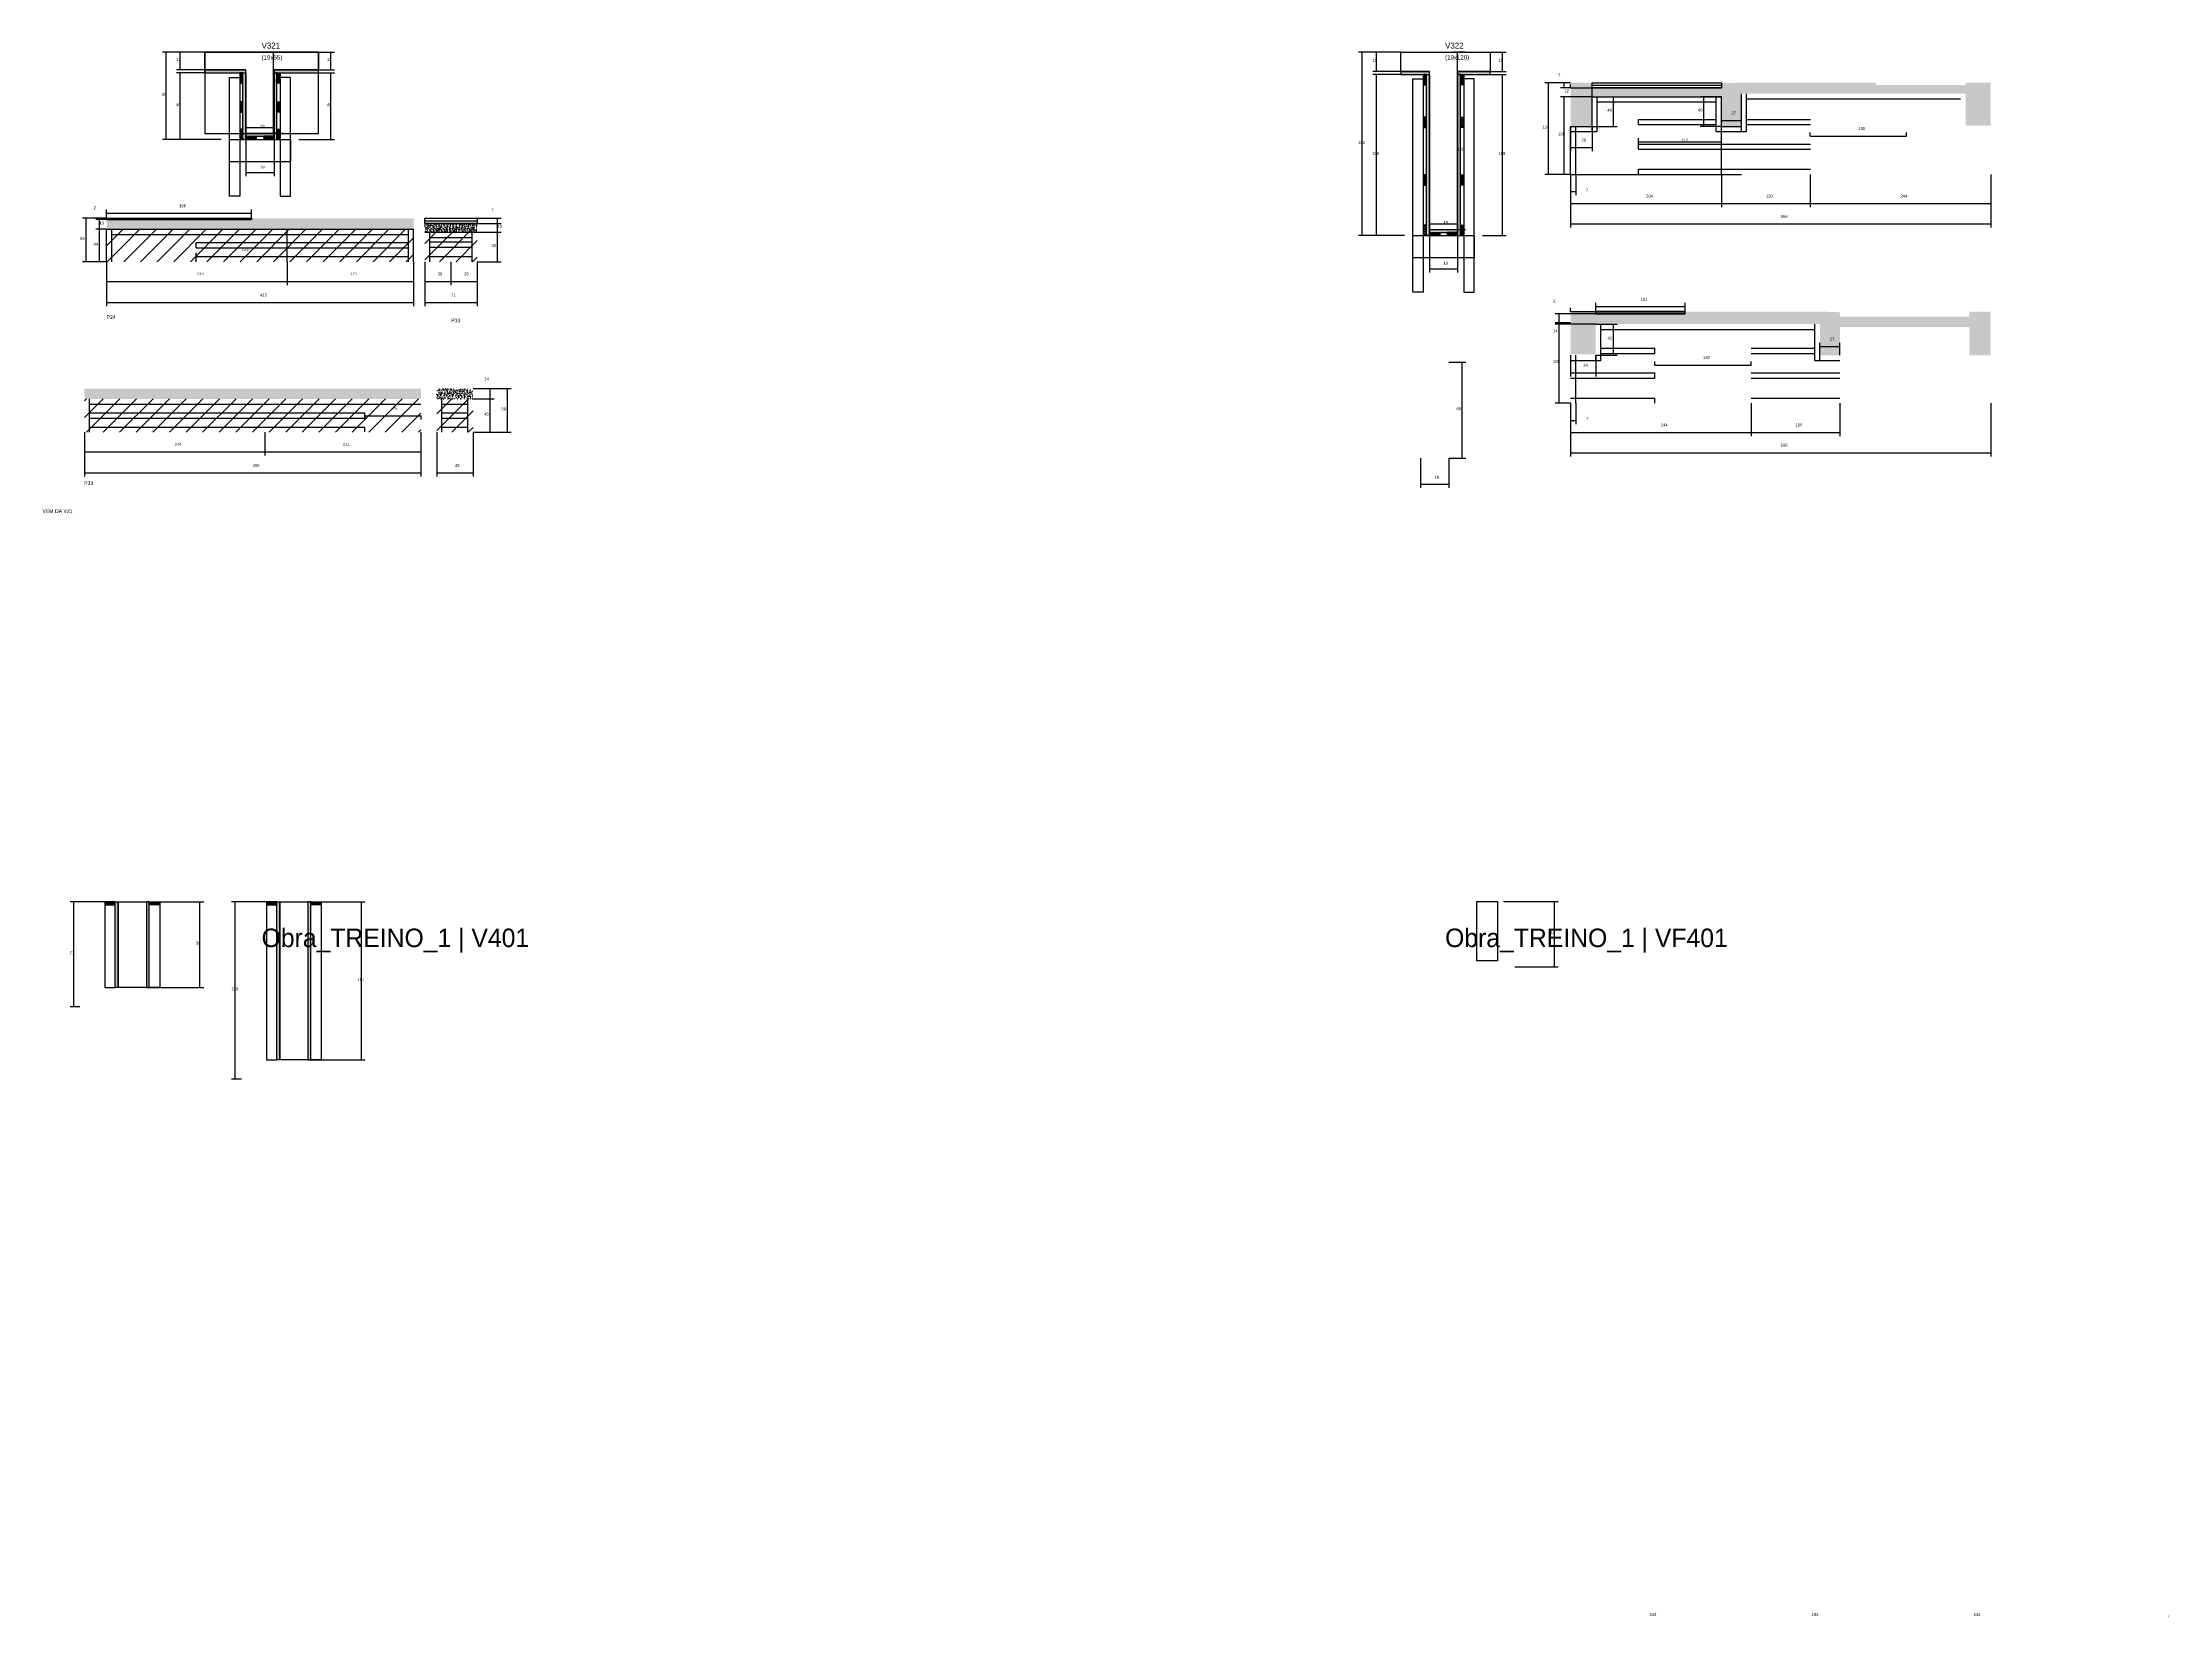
# Model space of a CAD drawing. Header units: metres. Extents: x -65046 to 21926, y -45195 to 1016.
# Drawn here: x 15704 to 18579, y -4316 to -2187 of the extents above; entities that cross this region are included whole.
import ezdxf

# ---------------------------------------------------------------- set-up
doc = ezdxf.new("R2010")
doc.units = ezdxf.units.M
for name, color, linetype in [('CONCRETO', 251, 'Continuous'), ('COTA', 241, 'Continuous'), ('Hachura', 253, 'Continuous'), ('LABEL_ID', 3, 'Continuous'), ('Madeira', 126, 'Continuous'), ('NOMENCLATURA', 7, 'Continuous'), ('Painéis', 200, 'Continuous'), ('REAPROVEITAMENTO', 251, 'Continuous'), ('SARR_2.2x7', 40, 'Continuous'), ('SARR_3.5x7', 81, 'Continuous'), ('SARR_EDITAR', 141, 'Continuous'), ('Texto Seção', 7, 'Continuous')]:
    doc.layers.add(name, color=color, linetype=linetype)

msp = doc.modelspace()

# ---------------------------------------------------------------- hatches: boundary and pattern name
at = {"layer": 'COTA'}
h = msp.add_hatch(dxfattribs=at)
h.set_pattern_fill('AR-CONC', scale=0.03)
h.paths.add_polyline_path([(17798.7, -2260.2), (17973.7, -2260.2), (17973.7, -2260.2), (17973.7, -2300.3), (17973.7, -2300.3), (18000.7, -2300.3), (18000.7, -2300.3), (18000.7, -2241.2), (18000.7, -2241.2), (17973.7, -2242.2), (17973.7, -2242.2), (17973.7, -2248.2), (17973.7, -2248.2), (17798.7, -2248.2), (17798.7, -2248.2), (17798.7, -2241.2), (17798.7, -2241.2), (17769.7, -2241.2), (17769.7, -2241.2), (17769.7, -2300.2), (17769.7, -2300.2), (17798.7, -2300.2), (17798.7, -2300.2), (17798.7, -2260.2)])
h = msp.add_hatch(dxfattribs=at)
h.set_pattern_fill('AR-CONC', scale=0.03)
h.paths.add_polyline_path([(18182.7, -2244.2), (18182.7, -2241.2), (18182.7, -2241.2), (18000.7, -2241.2), (18000.7, -2241.2), (18000.7, -2256.2), (18000.7, -2256.2), (18303.7, -2256.2), (18303.7, -2256.2), (18303.7, -2299.2), (18303.7, -2299.2), (18337.7, -2299.2), (18337.7, -2299.2), (18337.6, -2241.2), (18337.6, -2241.2), (18303.7, -2241.2), (18303.7, -2241.2), (18303.7, -2244.2), (18303.7, -2244.2), (18182.7, -2244.2)])
h = msp.add_hatch(dxfattribs=at)
h.set_pattern_fill('AR-CONC', scale=0.03)
h.paths.add_polyline_path([(15986.5, -2426.4), (15790.5, -2426.4), (15790.5, -2426.4), (15790.5, -2439.4), (15790.5, -2439.4), (16205.5, -2439.4), (16205.5, -2439.4), (16205.5, -2424.4), (16205.5, -2424.4), (15986.5, -2424.4), (15986.5, -2424.4), (15986.5, -2426.4)])
h = msp.add_hatch(dxfattribs=at)
h.set_pattern_fill('AR-CONC', scale=0.03)
h.paths.add_polyline_path([(16291.5, -2443.4), (16291.5, -2431.4), (16291.5, -2431.4), (16220.5, -2431.4), (16220.5, -2431.4), (16220.5, -2443.4), (16220.5, -2443.4), (16291.5, -2443.4)])
h = msp.add_hatch(dxfattribs=at)
h.set_pattern_fill('AR-CONC', scale=0.03)
h.paths.add_polyline_path([(17803.7, -2553.7), (17803.7, -2550.7), (17803.7, -2550.7), (17769.9, -2550.7), (17769.9, -2550.7), (17769.7, -2608.7), (17769.7, -2608.7), (17803.7, -2608.7), (17803.7, -2608.7), (17803.7, -2567.7), (17803.7, -2567.7), (18106.7, -2567.7), (18106.7, -2567.7), (18106.7, -2550.7), (18106.7, -2550.7), (17924.7, -2550.7), (17924.7, -2550.7), (17924.7, -2553.7), (17924.7, -2553.7), (17803.7, -2553.7)])
h = msp.add_hatch(dxfattribs=at)
h.set_pattern_fill('AR-CONC', scale=0.03)
h.paths.add_polyline_path([(18308.7, -2571.7), (18133.7, -2571.7), (18133.7, -2571.7), (18133.7, -2609.7), (18133.7, -2609.7), (18106.7, -2609.7), (18106.7, -2609.7), (18106.7, -2550.7), (18106.7, -2550.7), (18133.7, -2551.6), (18133.7, -2551.6), (18133.7, -2557.7), (18133.7, -2557.7), (18308.7, -2557.7), (18308.7, -2557.7), (18308.7, -2550.7), (18308.7, -2550.7), (18337.7, -2550.7), (18337.7, -2550.7), (18337.7, -2609.7), (18337.7, -2609.7), (18308.7, -2609.7), (18308.7, -2609.7), (18308.7, -2571.7)])
h = msp.add_hatch(dxfattribs=at)
h.set_pattern_fill('AR-CONC', scale=0.03)
h.paths.add_polyline_path([(16215.4, -2668.8), (16215.4, -2654.8), (16215.4, -2654.8), (15760.1, -2654.8), (15760.1, -2654.8), (15760.4, -2668.8), (15760.4, -2668.8), (16215.4, -2668.8)])
h = msp.add_hatch(dxfattribs=at)
h.set_pattern_fill('AR-CONC', scale=0.03)
h.paths.add_polyline_path([(16285.8, -2668.8), (16285.8, -2654.8), (16285.8, -2654.8), (16236.8, -2654.8), (16236.8, -2654.8), (16236.8, -2668.8), (16236.8, -2668.8), (16285.8, -2668.8)])
at = {"layer": 'Hachura'}
h = msp.add_hatch(color=8, dxfattribs=at)
h.dxf.hatch_style = 1
h.paths.add_polyline_path([(15978.8, -2228), (15978.8, -2224), (15978.8, -2224), (15923.2, -2224), (15923.2, -2224), (15923.2, -2228), (15923.2, -2228), (15978.8, -2228)])
h = msp.add_hatch(dxfattribs=at)
h.set_pattern_fill('ANSI31', scale=0.5)
h.paths.add_polyline_path([(15970.4, -2242), (15974.8, -2242), (15974.8, -2242), (15974.8, -2228), (15974.8, -2228), (15970.4, -2228), (15970.4, -2228), (15970.4, -2242)])
h = msp.add_hatch(color=8, dxfattribs=at)
h.dxf.hatch_style = 1
h.paths.add_polyline_path([(15974.8, -2228), (15978.8, -2228), (15978.8, -2228), (15978.8, -2318), (15978.8, -2318), (15974.8, -2318), (15974.8, -2318), (15974.8, -2228)])
h = msp.add_hatch(color=8, dxfattribs=at)
h.dxf.hatch_style = 1
h.paths.add_polyline_path([(16076.8, -2228), (16076.8, -2224), (16076.8, -2224), (16016.8, -2224), (16016.8, -2224), (16016.8, -2228), (16016.8, -2228), (16076.8, -2228)])
h = msp.add_hatch(color=8, dxfattribs=at)
h.dxf.hatch_style = 1
h.paths.add_polyline_path([(16020.8, -2228), (16016.8, -2228), (16016.8, -2228), (16016.8, -2318), (16016.8, -2318), (16020.8, -2318), (16020.8, -2318), (16020.8, -2228)])
h = msp.add_hatch(dxfattribs=at)
h.set_pattern_fill('ANSI31', scale=0.5)
h.paths.add_polyline_path([(16025.2, -2242), (16020.8, -2242), (16020.8, -2242), (16020.8, -2228), (16020.8, -2228), (16025.2, -2228), (16025.2, -2228), (16025.2, -2242)])
h = msp.add_hatch(color=8, dxfattribs=at)
h.dxf.hatch_style = 1
h.paths.add_polyline_path([(17578.8, -2230), (17578.8, -2226), (17578.8, -2226), (17540.2, -2226), (17540.2, -2226), (17540.2, -2230), (17540.2, -2230), (17578.8, -2230)])
h = msp.add_hatch(dxfattribs=at)
h.set_pattern_fill('ANSI31', scale=0.5)
h.paths.add_polyline_path([(17570.4, -2244), (17574.8, -2244), (17574.8, -2244), (17574.8, -2230), (17574.8, -2230), (17570.4, -2230), (17570.4, -2230), (17570.4, -2244)])
h = msp.add_hatch(color=8, dxfattribs=at)
h.dxf.hatch_style = 1
h.paths.add_polyline_path([(17574.8, -2230), (17578.8, -2230), (17578.8, -2230), (17578.8, -2448), (17578.8, -2448), (17574.8, -2448), (17574.8, -2448), (17574.8, -2230)])
h = msp.add_hatch(color=8, dxfattribs=at)
h.dxf.hatch_style = 1
h.paths.add_polyline_path([(17660.8, -2230), (17660.8, -2226), (17660.8, -2226), (17616.8, -2226), (17616.8, -2226), (17616.8, -2230), (17616.8, -2230), (17660.8, -2230)])
h = msp.add_hatch(color=8, dxfattribs=at)
h.dxf.hatch_style = 1
h.paths.add_polyline_path([(17620.8, -2228), (17616.8, -2228), (17616.8, -2228), (17616.8, -2448), (17616.8, -2448), (17620.8, -2448), (17620.8, -2448), (17620.8, -2228)])
h = msp.add_hatch(dxfattribs=at)
h.set_pattern_fill('ANSI31', scale=0.5)
h.paths.add_polyline_path([(17625.2, -2244), (17620.8, -2244), (17620.8, -2244), (17620.8, -2230), (17620.8, -2230), (17625.2, -2230), (17625.2, -2230), (17625.2, -2244)])
h = msp.add_hatch(dxfattribs=at)
h.set_pattern_fill('ANSI31', scale=0.5)
h.paths.add_polyline_path([(15970.4, -2281), (15974.8, -2281), (15974.8, -2281), (15974.8, -2267), (15974.8, -2267), (15970.4, -2267), (15970.4, -2267), (15970.4, -2281)])
h = msp.add_hatch(dxfattribs=at)
h.set_pattern_fill('ANSI31', scale=0.5)
h.paths.add_polyline_path([(16025.2, -2281), (16020.8, -2281), (16020.8, -2281), (16020.8, -2267), (16020.8, -2267), (16025.2, -2267), (16025.2, -2267), (16025.2, -2281)])
h = msp.add_hatch(dxfattribs=at)
h.set_pattern_fill('ANSI31', scale=0.5)
h.paths.add_polyline_path([(17570.4, -2302), (17574.8, -2302), (17574.8, -2302), (17574.8, -2288), (17574.8, -2288), (17570.4, -2288), (17570.4, -2288), (17570.4, -2302)])
h = msp.add_hatch(dxfattribs=at)
h.set_pattern_fill('ANSI31', scale=0.5)
h.paths.add_polyline_path([(17625.2, -2302), (17620.8, -2302), (17620.8, -2302), (17620.8, -2288), (17620.8, -2288), (17625.2, -2288), (17625.2, -2288), (17625.2, -2302)])
h = msp.add_hatch(dxfattribs=at)
h.set_pattern_fill('ANSI31', scale=0.5)
h.paths.add_polyline_path([(15970.4, -2318), (15974.8, -2318), (15974.8, -2318), (15974.8, -2304), (15974.8, -2304), (15970.4, -2304), (15970.4, -2304), (15970.4, -2318)])
h = msp.add_hatch(color=8, dxfattribs=at)
h.dxf.hatch_style = 1
h.paths.add_polyline_path([(16016.8, -2313.6), (16016.8, -2310), (16016.8, -2310), (15978.8, -2310), (15978.8, -2310), (15978.8, -2313.6), (15978.8, -2313.6), (16016.8, -2313.6)])
h = msp.add_hatch(dxfattribs=at)
h.set_pattern_fill('ANSI31', scale=0.5)
h.paths.add_polyline_path([(15978.8, -2318), (15978.8, -2313.6), (15978.8, -2313.6), (15992.8, -2313.6), (15992.8, -2313.6), (15992.8, -2318), (15992.8, -2318), (15978.8, -2318)])
h = msp.add_hatch(dxfattribs=at)
h.set_pattern_fill('ANSI31', scale=0.5)
h.paths.add_polyline_path([(16016.8, -2318), (16016.8, -2313.6), (16016.8, -2313.6), (16002.8, -2313.6), (16002.8, -2313.6), (16002.8, -2318), (16002.8, -2318), (16016.8, -2318)])
h = msp.add_hatch(dxfattribs=at)
h.set_pattern_fill('ANSI31', scale=0.5)
h.paths.add_polyline_path([(16025.2, -2318), (16020.8, -2318), (16020.8, -2318), (16020.8, -2304), (16020.8, -2304), (16025.2, -2304), (16025.2, -2304), (16025.2, -2318)])
h = msp.add_hatch(dxfattribs=at)
h.set_pattern_fill('ANSI31', scale=0.5)
h.paths.add_polyline_path([(17570.4, -2379.7), (17574.8, -2379.7), (17574.8, -2379.7), (17574.8, -2365.7), (17574.8, -2365.7), (17570.4, -2365.7), (17570.4, -2365.7), (17570.4, -2379.7)])
h = msp.add_hatch(dxfattribs=at)
h.set_pattern_fill('ANSI31', scale=0.5)
h.paths.add_polyline_path([(17625.2, -2379.7), (17620.8, -2379.7), (17620.8, -2379.7), (17620.8, -2365.7), (17620.8, -2365.7), (17625.2, -2365.7), (17625.2, -2365.7), (17625.2, -2379.7)])
h = msp.add_hatch(dxfattribs=at)
h.set_pattern_fill('ANSI31', scale=0.5)
h.paths.add_polyline_path([(17570.4, -2448), (17574.8, -2448), (17574.8, -2448), (17574.8, -2434), (17574.8, -2434), (17570.4, -2434), (17570.4, -2434), (17570.4, -2448)])
h = msp.add_hatch(color=8, dxfattribs=at)
h.dxf.hatch_style = 1
h.paths.add_polyline_path([(17616.8, -2443.6), (17616.8, -2440), (17616.8, -2440), (17578.8, -2440), (17578.8, -2440), (17578.8, -2443.6), (17578.8, -2443.6), (17616.8, -2443.6)])
h = msp.add_hatch(dxfattribs=at)
h.set_pattern_fill('ANSI31', scale=0.5)
h.paths.add_polyline_path([(17578.8, -2448), (17578.8, -2443.6), (17578.8, -2443.6), (17592.8, -2443.6), (17592.8, -2443.6), (17592.8, -2448), (17592.8, -2448), (17578.8, -2448)])
h = msp.add_hatch(dxfattribs=at)
h.set_pattern_fill('ANSI31', scale=0.5)
h.paths.add_polyline_path([(17616.8, -2448), (17616.8, -2443.6), (17616.8, -2443.6), (17602.8, -2443.6), (17602.8, -2443.6), (17602.8, -2448), (17602.8, -2448), (17616.8, -2448)])
h = msp.add_hatch(dxfattribs=at)
h.set_pattern_fill('ANSI31', scale=0.5)
h.paths.add_polyline_path([(17625.2, -2448), (17620.8, -2448), (17620.8, -2448), (17620.8, -2434), (17620.8, -2434), (17625.2, -2434), (17625.2, -2434), (17625.2, -2448)])
h = msp.add_hatch(dxfattribs=at)
h.set_pattern_fill('ANSI31', scale=0.5)
h.paths.add_polyline_path([(15802.2, -3353), (15802.2, -3348.6), (15802.2, -3348.6), (15788.2, -3348.6), (15788.2, -3348.6), (15788.2, -3353), (15788.2, -3353), (15802.2, -3353)])
h = msp.add_hatch(color=8, dxfattribs=at)
h.dxf.hatch_style = 1
h.paths.add_polyline_path([(15802.2, -3464.6), (15806.2, -3464.6), (15806.2, -3464.6), (15806.2, -3348.6), (15806.2, -3348.6), (15802.2, -3348.6), (15802.2, -3348.6), (15802.2, -3464.6)])
h = msp.add_hatch(color=8, dxfattribs=at)
h.dxf.hatch_style = 1
h.paths.add_polyline_path([(15844.2, -3464.6), (15848.2, -3464.6), (15848.2, -3464.6), (15848.2, -3348.6), (15848.2, -3348.6), (15844.2, -3348.6), (15844.2, -3348.6), (15844.2, -3464.6)])
h = msp.add_hatch(dxfattribs=at)
h.set_pattern_fill('ANSI31', scale=0.5)
h.paths.add_polyline_path([(15848.2, -3353), (15848.2, -3348.6), (15848.2, -3348.6), (15862.2, -3348.6), (15862.2, -3348.6), (15862.2, -3353), (15862.2, -3353), (15848.2, -3353)])
h = msp.add_hatch(dxfattribs=at)
h.set_pattern_fill('ANSI31', scale=0.5)
h.paths.add_polyline_path([(16020.6, -3353), (16020.6, -3348.6), (16020.6, -3348.6), (16006.6, -3348.6), (16006.6, -3348.6), (16006.6, -3353), (16006.6, -3353), (16020.6, -3353)])
h = msp.add_hatch(color=8, dxfattribs=at)
h.dxf.hatch_style = 1
h.paths.add_polyline_path([(16020.6, -3562.6), (16024.6, -3562.6), (16024.6, -3562.6), (16024.6, -3348.6), (16024.6, -3348.6), (16020.6, -3348.6), (16020.6, -3348.6), (16020.6, -3562.6)])
h = msp.add_hatch(color=8, dxfattribs=at)
h.dxf.hatch_style = 1
h.paths.add_polyline_path([(16062.6, -3562.6), (16066.6, -3562.6), (16066.6, -3562.6), (16066.6, -3348.6), (16066.6, -3348.6), (16062.6, -3348.6), (16062.6, -3348.6), (16062.6, -3562.6)])
h = msp.add_hatch(dxfattribs=at)
h.set_pattern_fill('ANSI31', scale=0.5)
h.paths.add_polyline_path([(16066.6, -3353), (16066.6, -3348.6), (16066.6, -3348.6), (16080.6, -3348.6), (16080.6, -3348.6), (16080.6, -3353), (16080.6, -3353), (16066.6, -3353)])
at = {"layer": 'REAPROVEITAMENTO'}
h = msp.add_hatch(dxfattribs=at)
h.set_pattern_fill('ANSI31', scale=5)
h.paths.add_polyline_path([(16205.5, -2483.4), (16205.5, -2439.4), (16205.5, -2439.4), (15790.5, -2439.4), (15790.5, -2439.4), (15790.5, -2483.4), (15790.5, -2483.4), (16205.5, -2483.4)])
h = msp.add_hatch(dxfattribs=at)
h.set_pattern_fill('ANSI31', scale=5)
h.paths.add_polyline_path([(16291.5, -2483.5), (16291.5, -2436.3), (16291.5, -2436.3), (16220.5, -2436.2), (16220.5, -2436.2), (16220.5, -2483.3), (16220.5, -2483.3), (16291.5, -2483.5)])
h = msp.add_hatch(dxfattribs=at)
h.set_pattern_fill('ANSI31', scale=5)
h.paths.add_polyline_path([(16215.4, -2713.8), (16215.4, -2668.7), (16215.4, -2668.7), (15760.4, -2668.5), (15760.4, -2668.5), (15760.4, -2713.7), (15760.4, -2713.7), (16215.4, -2713.8)])
h = msp.add_hatch(dxfattribs=at)
h.set_pattern_fill('ANSI31', scale=5)
h.paths.add_polyline_path([(16285.8, -2713.8), (16285.8, -2668.7), (16285.8, -2668.7), (16236.8, -2668.5), (16236.8, -2668.5), (16236.8, -2713.7), (16236.8, -2713.7), (16285.8, -2713.8)])

# ---------------------------------------------------------------- linework, layer by layer
at = {"layer": 'CONCRETO'}
for points in [[(15923.2, -2224), (15923.2, -2200), (16076.8, -2200), (16076.8, -2224), (16016.8, -2224), (16016.8, -2310), (15978.8, -2310), (15978.8, -2224)], [(15923.2, -2310), (16076.8, -2310), (16076.8, -2200), (15923.2, -2200)], [(17540.2, -2226), (17540.2, -2200), (17660.8, -2200), (17660.8, -2226), (17616.8, -2226), (17616.8, -2440), (17578.8, -2440), (17578.8, -2226)], [(15806.2, -3348.6), (15806.2, -3348.6), (15844.2, -3348.6), (15844.2, -3376.6), (15844.2, -3376.6), (15844.2, -3464.6), (15806.2, -3464.6), (15806.2, -3348.6)], [(16024.6, -3348.6), (16024.6, -3348.6), (16062.6, -3348.6), (16062.6, -3376.6), (16062.6, -3376.6), (16062.6, -3562.6), (16024.6, -3562.6), (16024.6, -3348.6)], [(17642.8, -3348.5), (17642.8, -3348.5), (17670.8, -3348.5), (17670.8, -3376.5), (17670.8, -3376.5), (17670.8, -3428.5), (17642.8, -3428.5), (17642.8, -3348.5)]]:
    msp.add_lwpolyline(points, close=True, dxfattribs=at)
at = {"layer": 'COTA'}
for p, q in [((15923.2, -2200), (15865.8, -2200)), ((15870.8, -2318), (15870.8, -2200)), ((15923.2, -2200), (15885.1, -2200)), ((15890.1, -2224), (15890.1, -2200)), ((16027.8, -2200), (16011.3, -2200)), ((16016.3, -2310), (16016.3, -2200)), ((16076.8, -2200), (16098.7, -2200)), ((16093.7, -2224), (16093.7, -2200)), ((17540.2, -2200), (17482.8, -2200)), ((17487.8, -2448), (17487.8, -2200)), ((17540.2, -2200), (17502.1, -2200)), ((17507.1, -2226), (17507.1, -2200)), ((17627.8, -2200), (17611.8, -2200)), ((17616.8, -2440), (17616.8, -2200)), ((17660.8, -2200), (17682.6, -2200)), ((17677.6, -2226), (17677.6, -2200)), ((15923.2, -2224), (15885.1, -2224)), ((15923.2, -2228), (15885.1, -2228)), ((15890.1, -2318), (15890.1, -2228)), ((16076.8, -2224), (16098.7, -2224)), ((16076.8, -2228), (16098.7, -2228)), ((16093.7, -2318), (16093.7, -2228)), ((17540.2, -2226), (17502.1, -2226)), ((17540.2, -2230), (17502.1, -2230)), ((17507.1, -2448), (17507.1, -2230)), ((17660.8, -2226), (17682.6, -2226)), ((17660.8, -2230), (17682.6, -2230)), ((17677.6, -2448), (17677.6, -2230)), ((17769.7, -2241.2), (17756.1, -2241.2)), ((17761.1, -2248.2), (17761.1, -2241.2)), ((17769.7, -2248.2), (17756.1, -2248.2)), ((17798.7, -2260.2), (17756.1, -2260.2)), ((17761.1, -2365.2), (17761.1, -2260.2)), ((17769.7, -2248.2), (17769.7, -2243.2)), ((17769.7, -2248.2), (17798.7, -2248.2)), ((17798.7, -2260.2), (17798.7, -2243.2)), ((15978.8, -2318), (15978.8, -2297)), ((16016.8, -2318), (16016.8, -2297)), ((15945.2, -2318), (15865.8, -2318)), ((15945.2, -2318), (15885.1, -2318)), ((15978.8, -2302), (16016.8, -2302)), ((15978.8, -2318), (15978.8, -2367.7)), ((16027.8, -2310), (16011.3, -2310)), ((16016.8, -2318), (16016.8, -2367.7)), ((16050.4, -2318), (16098.7, -2318)), ((15978.8, -2362.7), (16016.8, -2362.7)), ((17769.7, -2365.2), (17756.1, -2365.2)), ((17769.7, -2365.2), (17769.7, -2393.4)), ((17776.7, -2365.2), (17776.7, -2393.4)), ((17973.7, -2365.2), (17973.7, -2409.6)), ((18093.7, -2365.2), (18093.7, -2409.6)), ((18093.7, -2365.2), (18093.7, -2409.6)), ((18337.7, -2365.2), (18337.7, -2409.6)), ((15790.5, -2424.4), (15790.5, -2412.8)), ((15986.5, -2424.4), (15986.5, -2412.8)), ((17769.7, -2388.4), (17776.7, -2388.4)), ((17973.7, -2404.6), (18093.7, -2404.6)), ((18093.7, -2404.6), (18337.7, -2404.6)), ((15790.5, -2424.4), (15757.8, -2424.4)), ((15762.8, -2483.4), (15762.8, -2424.4)), ((15790.5, -2424.4), (15775.8, -2424.4)), ((15790.5, -2426.4), (15775.8, -2426.4)), ((15790.5, -2426.4), (15775.8, -2426.4)), ((15790.5, -2439.4), (15775.8, -2439.4)), ((15790.5, -2439.4), (15775.8, -2439.4)), ((15780.8, -2426.4), (15780.8, -2424.4)), ((15780.8, -2439.4), (15780.8, -2426.4)), ((15780.8, -2483.4), (15780.8, -2439.4)), ((15790.5, -2417.8), (15986.5, -2417.8)), ((16291.5, -2424.4), (16323.8, -2424.4)), ((16291.5, -2431.4), (16323.8, -2431.4)), ((16291.5, -2431.4), (16323.8, -2431.4)), ((16291.5, -2443.4), (16323.8, -2443.4)), ((16291.5, -2443.4), (16323.8, -2443.4)), ((16318.8, -2431.4), (16318.8, -2424.4)), ((16318.8, -2443.4), (16318.8, -2431.4)), ((16318.8, -2483.4), (16318.8, -2443.4)), ((17578.8, -2448), (17578.8, -2427)), ((17578.8, -2432), (17616.8, -2432)), ((17627.8, -2440), (17611.8, -2440)), ((17616.8, -2448), (17616.8, -2427)), ((15911.5, -2476.4), (15911.5, -2471.4)), ((16034.5, -2476.4), (16034.5, -2471.4)), ((17545.2, -2448), (17482.8, -2448)), ((17545.2, -2448), (17502.1, -2448)), ((17578.8, -2448), (17578.8, -2497.7)), ((17616.8, -2448), (17616.8, -2497.7)), ((17650.4, -2448), (17682.6, -2448)), ((15790.5, -2483.4), (15757.8, -2483.4)), ((15790.5, -2483.4), (15775.8, -2483.4)), ((15790.5, -2483.4), (15790.5, -2515)), ((15790.5, -2483.4), (15790.5, -2543.5)), ((15911.5, -2476.4), (16034.5, -2476.4)), ((16034.5, -2483.4), (16034.5, -2515)), ((16034.5, -2483.4), (16034.5, -2515)), ((16205.5, -2483.4), (16205.5, -2515)), ((16205.5, -2483.4), (16205.5, -2543.5)), ((16220.5, -2483.4), (16220.5, -2515)), ((16220.5, -2483.4), (16220.5, -2543.5)), ((16256, -2483.4), (16256, -2515)), ((16256, -2483.4), (16256, -2515)), ((16291.5, -2483.4), (16291.5, -2515)), ((16291.5, -2483.4), (16291.5, -2543.5)), ((16291.5, -2483.4), (16323.8, -2483.4)), ((17578.8, -2492.7), (17616.8, -2492.7)), ((15790.5, -2510), (16034.5, -2510)), ((16034.5, -2510), (16205.5, -2510)), ((16220.5, -2510), (16256, -2510)), ((16256, -2510), (16291.5, -2510)), ((15790.5, -2538.5), (16205.5, -2538.5)), ((16220.5, -2538.5), (16291.5, -2538.5)), ((17803.7, -2553.7), (17749, -2553.7)), ((17754, -2567.7), (17754, -2553.7)), ((17769.7, -2550.7), (17769.7, -2545.7)), ((17769.7, -2550.7), (17803.7, -2550.7)), ((17803.7, -2550.7), (17803.7, -2539)), ((17803.7, -2544), (17924.7, -2544)), ((17803.7, -2553.7), (17803.7, -2545.7)), ((17924.7, -2550.7), (17924.7, -2539)), ((17769.7, -2565.7), (17749, -2565.7)), ((17803.7, -2567.7), (17749, -2567.7)), ((17754, -2674.7), (17754, -2565.7)), ((17604.9, -2619), (17627.9, -2619)), ((17622.9, -2749), (17622.9, -2619)), ((16285.8, -2654.8), (16314.2, -2654.8)), ((16285.8, -2654.8), (16337.3, -2654.8)), ((16285.8, -2668.8), (16314.2, -2668.8)), ((16285.8, -2668.8), (16314.2, -2668.8)), ((16309.2, -2668.8), (16309.2, -2654.8)), ((16309.2, -2713.8), (16309.2, -2668.8)), ((16332.3, -2713.8), (16332.3, -2654.8)), ((16139.4, -2691.3), (16139.4, -2696.5)), ((16139.4, -2691.5), (16215.4, -2691.5)), ((16215.4, -2691.3), (16215.4, -2696.5)), ((17769.7, -2674.7), (17749, -2674.7)), ((17769.7, -2674.7), (17769.7, -2719.1)), ((17769.7, -2674.7), (17769.7, -2702.9)), ((17769.7, -2697.9), (17776.7, -2697.9)), ((17776.7, -2674.7), (17776.7, -2702.9)), ((18013.7, -2674.7), (18013.7, -2719.1)), ((18013.7, -2674.7), (18013.7, -2719.1)), ((18133.7, -2674.7), (18133.7, -2719.1)), ((15760.4, -2713.8), (15760.4, -2745.3)), ((15760.4, -2713.8), (15760.4, -2773.8)), ((16004.4, -2713.8), (16004.4, -2745.3)), ((16004.4, -2713.8), (16004.4, -2745.3)), ((16215.4, -2713.8), (16215.4, -2745.3)), ((16215.4, -2713.8), (16215.4, -2773.8)), ((16236.8, -2713.8), (16236.8, -2773.8)), ((16285.8, -2713.8), (16314.2, -2713.8)), ((16285.8, -2713.8), (16337.3, -2713.8)), ((16285.8, -2713.8), (16285.8, -2773.8)), ((17769.7, -2714.1), (18013.7, -2714.1)), ((18013.7, -2714.1), (18133.7, -2714.1)), ((15760.4, -2740.3), (16004.4, -2740.3)), ((16004.4, -2740.3), (16215.4, -2740.3)), ((17566.9, -2749), (17566.9, -2789.2)), ((17604.9, -2749), (17604.9, -2789.2)), ((17604.9, -2749), (17627.9, -2749)), ((15760.4, -2768.8), (16215.4, -2768.8)), ((16236.8, -2768.8), (16285.8, -2768.8)), ((17566.9, -2784.2), (17604.9, -2784.2)), ((15802.2, -3348.6), (15741.1, -3348.6)), ((15746.1, -3490.6), (15746.1, -3348.6)), ((15848.2, -3348.6), (15921.7, -3348.6)), ((15916.7, -3464.6), (15916.7, -3348.6)), ((16020.6, -3348.6), (15959.4, -3348.6)), ((15964.4, -3588.6), (15964.4, -3348.6)), ((16066.6, -3348.6), (16140, -3348.6)), ((16135, -3562.6), (16135, -3348.6)), ((17678.8, -3348.5), (17752.7, -3348.5)), ((17747.7, -3436.5), (17747.7, -3348.5)), ((17694.4, -3436.5), (17752.7, -3436.5)), ((15848.2, -3464.6), (15921.7, -3464.6)), ((15754.4, -3490.6), (15741.1, -3490.6)), ((16066.6, -3562.6), (16140, -3562.6)), ((15972.8, -3588.6), (15959.4, -3588.6))]:
    msp.add_line(p, q, dxfattribs=at)
at = {"layer": 'Madeira'}
for points in [[(15970.4, -2242), (15974.8, -2242), (15974.8, -2228), (15970.4, -2228)], [(16025.2, -2242), (16020.8, -2242), (16020.8, -2228), (16025.2, -2228)], [(17570.4, -2244), (17574.8, -2244), (17574.8, -2230), (17570.4, -2230)], [(17625.2, -2244), (17620.8, -2244), (17620.8, -2230), (17625.2, -2230)], [(15970.4, -2281), (15974.8, -2281), (15974.8, -2267), (15970.4, -2267)], [(16025.2, -2281), (16020.8, -2281), (16020.8, -2267), (16025.2, -2267)], [(17570.4, -2302), (17574.8, -2302), (17574.8, -2288), (17570.4, -2288)], [(17625.2, -2302), (17620.8, -2302), (17620.8, -2288), (17625.2, -2288)], [(15970.4, -2318), (15974.8, -2318), (15974.8, -2304), (15970.4, -2304)], [(15978.8, -2318), (15978.8, -2313.6), (15992.8, -2313.6), (15992.8, -2318)], [(16016.8, -2318), (16016.8, -2313.6), (16002.8, -2313.6), (16002.8, -2318)], [(16025.2, -2318), (16020.8, -2318), (16020.8, -2304), (16025.2, -2304)], [(17570.4, -2379.7), (17574.8, -2379.7), (17574.8, -2365.7), (17570.4, -2365.7)], [(17625.2, -2379.7), (17620.8, -2379.7), (17620.8, -2365.7), (17625.2, -2365.7)], [(17570.4, -2448), (17574.8, -2448), (17574.8, -2434), (17570.4, -2434)], [(17578.8, -2448), (17578.8, -2443.6), (17592.8, -2443.6), (17592.8, -2448)], [(17616.8, -2448), (17616.8, -2443.6), (17602.8, -2443.6), (17602.8, -2448)], [(17625.2, -2448), (17620.8, -2448), (17620.8, -2434), (17625.2, -2434)], [(15802.2, -3353), (15802.2, -3348.6), (15788.2, -3348.6), (15788.2, -3353)], [(15802.2, -3348.6), (15788.2, -3348.6), (15788.2, -3464.6), (15802.2, -3464.6)], [(15848.2, -3353), (15848.2, -3348.6), (15862.2, -3348.6), (15862.2, -3353)], [(15848.2, -3348.6), (15862.2, -3348.6), (15862.2, -3464.6), (15848.2, -3464.6)], [(16020.6, -3353), (16020.6, -3348.6), (16006.6, -3348.6), (16006.6, -3353)], [(16020.6, -3348.6), (16006.6, -3348.6), (16006.6, -3562.6), (16020.6, -3562.6)], [(16066.6, -3353), (16066.6, -3348.6), (16080.6, -3348.6), (16080.6, -3353)], [(16066.6, -3348.6), (16080.6, -3348.6), (16080.6, -3562.6), (16066.6, -3562.6)]]:
    msp.add_lwpolyline(points, close=True, dxfattribs=at)
at = {"layer": 'Painéis'}
for p, q in [((15923.2, -2224), (15978.8, -2224)), ((15923.2, -2228), (15923.2, -2224)), ((15978.8, -2228), (15978.8, -2224)), ((15978.8, -2318), (15978.8, -2228)), ((16016.8, -2224), (16076.8, -2224)), ((16016.8, -2228), (16016.8, -2224)), ((16016.8, -2318), (16016.8, -2228)), ((16076.8, -2228), (16076.8, -2224)), ((17540.2, -2226), (17578.8, -2226)), ((17616.8, -2226), (17660.8, -2226)), ((17769.7, -2241.2), (17734.7, -2241.2)), ((17739.7, -2365.2), (17739.7, -2241.2)), ((17798.7, -2241.2), (17973.7, -2241.2)), ((17798.7, -2248.2), (17798.7, -2241.2)), ((17798.7, -2248.2), (17973.7, -2248.2)), ((17798.7, -2260.2), (17973.7, -2260.2)), ((17798.7, -2300.2), (17798.7, -2260.2)), ((17798.7, -2260.2), (17832.5, -2260.2)), ((17827.5, -2300.2), (17827.5, -2260.2)), ((17973.7, -2260.2), (17944.9, -2260.2)), ((17949.9, -2300.3), (17949.9, -2260.2)), ((17973.7, -2300.3), (17973.7, -2260.2)), ((18000.7, -2300.3), (18000.7, -2256.2)), ((17769.7, -2300.2), (17798.7, -2300.2)), ((17769.7, -2365.2), (17769.7, -2300.2)), ((17769.7, -2300.2), (17769.7, -2334)), ((17798.7, -2300.2), (17832.5, -2300.2)), ((17798.7, -2300.2), (17798.7, -2334)), ((17973.7, -2300.3), (17944.9, -2300.3)), ((17973.7, -2300.3), (17973.7, -2287.3)), ((17973.7, -2292.3), (18000.7, -2292.3)), ((17973.7, -2300.3), (18000.7, -2300.3)), ((17973.7, -2365.2), (17973.7, -2300.3)), ((18000.7, -2300.3), (18000.7, -2287.3)), ((15978.8, -2310), (16016.8, -2310)), ((15978.8, -2313.6), (15978.8, -2310)), ((16016.8, -2313.6), (16016.8, -2310)), ((17769.7, -2329), (17798.7, -2329)), ((17861.7, -2324.1), (17861.7, -2316)), ((17861.7, -2321), (17973.7, -2321)), ((17973.7, -2324.1), (17973.7, -2316)), ((18093.7, -2313.5), (18093.7, -2308.5)), ((18093.7, -2313.5), (18223.7, -2313.5)), ((18223.7, -2313.5), (18223.7, -2308.5)), ((17769.7, -2365.2), (17734.7, -2365.2)), ((17769.7, -2365.2), (18000.7, -2365.2)), ((17769.7, -2365.2), (17769.7, -2409.6)), ((17769.7, -2365.2), (17769.7, -2437)), ((17973.7, -2365.2), (17973.7, -2409.6)), ((18337.7, -2365.2), (18337.7, -2437)), ((17769.7, -2404.6), (17973.7, -2404.6)), ((15790.5, -2424.4), (15986.5, -2424.4)), ((15790.5, -2426.4), (15986.5, -2426.4)), ((15790.5, -2439.4), (16205.5, -2439.4)), ((15790.5, -2483.4), (15790.5, -2439.4)), ((16034.5, -2483.4), (16034.5, -2439.4)), ((16205.5, -2483.4), (16205.5, -2439.4)), ((16220.5, -2424.4), (16291.5, -2424.4)), ((16220.5, -2431.4), (16291.5, -2431.4)), ((16220.5, -2443.4), (16291.5, -2443.4)), ((17769.7, -2432), (18337.7, -2432)), ((17803.7, -2567.7), (17832.5, -2567.7)), ((17827.5, -2609.7), (17827.5, -2567.7)), ((17769.7, -2609.7), (17769.7, -2638.5)), ((17803.7, -2609.7), (17832.5, -2609.7)), ((17803.7, -2609.7), (17803.7, -2638.5)), ((18106.7, -2609.7), (18106.7, -2592.9)), ((18106.7, -2597.9), (18133.7, -2597.9)), ((18133.7, -2609.7), (18133.7, -2592.9)), ((17769.7, -2633.5), (17803.7, -2633.5)), ((17883.7, -2623), (17883.7, -2618)), ((17883.7, -2623), (18013.7, -2623)), ((18013.7, -2623), (18013.7, -2618)), ((17769.7, -2674.7), (17769.7, -2746.5)), ((18337.7, -2674.7), (18337.7, -2746.5)), ((17769.7, -2741.5), (18337.7, -2741.5))]:
    msp.add_line(p, q, dxfattribs=at)
for points in [[(15978.8, -2228), (15978.8, -2224), (15923.2, -2224), (15923.2, -2228)], [(15974.8, -2228), (15978.8, -2228), (15978.8, -2318), (15974.8, -2318)], [(16076.8, -2228), (16076.8, -2224), (16016.8, -2224), (16016.8, -2228)], [(16020.8, -2228), (16016.8, -2228), (16016.8, -2318), (16020.8, -2318)], [(17578.8, -2230), (17578.8, -2226), (17540.2, -2226), (17540.2, -2230)], [(17574.8, -2230), (17578.8, -2230), (17578.8, -2448), (17574.8, -2448)], [(17660.8, -2230), (17660.8, -2226), (17616.8, -2226), (17616.8, -2230)], [(17620.8, -2230), (17616.8, -2230), (17616.8, -2448), (17620.8, -2448)], [(17973.7, -2248.2), (17798.7, -2248.2), (17798.7, -2241.2), (17973.7, -2241.2)], [(16016.8, -2313.6), (16016.8, -2310), (15978.8, -2310), (15978.8, -2313.6)], [(15790.5, -2424.4), (15986.5, -2424.4), (15986.5, -2426.4), (15790.5, -2426.4)], [(16291.5, -2431.4), (16220.5, -2431.4), (16220.5, -2424.4), (16291.5, -2424.4)], [(17616.8, -2443.6), (17616.8, -2440), (17578.8, -2440), (17578.8, -2443.6)], [(17924.7, -2550.7), (17803.7, -2550.7), (17803.7, -2553.7), (17924.7, -2553.7)], [(15802.2, -3348.6), (15806.2, -3348.6), (15806.2, -3464.6), (15802.2, -3464.6)], [(15848.2, -3348.6), (15844.2, -3348.6), (15844.2, -3464.6), (15848.2, -3464.6)], [(16020.6, -3348.6), (16024.6, -3348.6), (16024.6, -3562.6), (16020.6, -3562.6)], [(16066.6, -3348.6), (16062.6, -3348.6), (16062.6, -3562.6), (16066.6, -3562.6)]]:
    msp.add_lwpolyline(points, close=True, dxfattribs=at)
at = {"layer": 'SARR_2.2x7'}
for p, q in [((17798.7, -2244.7), (17973.7, -2244.7)), ((17805.7, -2307.2), (17805.7, -2260.2)), ((17805.7, -2267.2), (17966.7, -2267.2)), ((17966.7, -2307.3), (17966.7, -2260.2)), ((17973.7, -2267.2), (17973.7, -2267.2)), ((18007.6, -2307.3), (18007.6, -2256.2)), ((18007.6, -2263.2), (18093.7, -2263.2)), ((18093.7, -2263.2), (18296.7, -2263.2)), ((17776.7, -2365.2), (17776.7, -2300.2)), ((17798.7, -2307.2), (17798.7, -2300.2)), ((17861.7, -2290.8), (17966.7, -2290.8)), ((17861.7, -2297.8), (17861.7, -2290.8)), ((17861.7, -2297.8), (17966.7, -2297.8)), ((17973.7, -2295.8), (17973.7, -2295.8)), ((17973.7, -2307.3), (17973.7, -2300.3)), ((18000.7, -2307.3), (18000.7, -2300.3)), ((18007.6, -2290.8), (18093.8, -2290.8)), ((18007.6, -2297.8), (18093.8, -2297.8)), ((17769.7, -2307.2), (17798.7, -2307.2)), ((17798.7, -2307.2), (17805.7, -2307.2)), ((17861.7, -2324.1), (17973.7, -2324.1)), ((17861.7, -2331.1), (17861.7, -2324.1)), ((17966.7, -2307.3), (17973.7, -2307.3)), ((17973.7, -2302.8), (17973.7, -2302.8)), ((17973.7, -2307.3), (18000.7, -2307.3)), ((17973.7, -2324.1), (18093.8, -2324.1)), ((18000.6, -2302.8), (18000.7, -2302.8)), ((18000.7, -2307.3), (18007.7, -2307.3)), ((17861.7, -2331.1), (17973.7, -2331.1)), ((17973.7, -2331.1), (18093.8, -2331.1)), ((17861.7, -2358.2), (17973.7, -2358.2)), ((17861.7, -2365.2), (17861.7, -2358.2)), ((17973.7, -2358.2), (18093.8, -2358.2)), ((15797.5, -2483.4), (15797.5, -2439.4)), ((16198.6, -2483.4), (16198.6, -2439.4)), ((16220.5, -2427.9), (16291.5, -2427.9)), ((16227.4, -2483.4), (16227.4, -2443.4)), ((16284.5, -2483.4), (16284.5, -2443.4)), ((15797.5, -2446.4), (16034.5, -2446.4)), ((15911.5, -2457.4), (16034.5, -2457.4)), ((15911.5, -2464.4), (15911.5, -2457.4)), ((15911.5, -2464.4), (16034.5, -2464.4)), ((16034.5, -2446.4), (16198.6, -2446.4)), ((16034.5, -2457.4), (16198.6, -2457.4)), ((16034.5, -2464.4), (16198.6, -2464.4)), ((16227.4, -2450.4), (16256, -2450.4)), ((16227.4, -2456.4), (16256, -2456.4)), ((16227.4, -2463.4), (16256, -2463.4)), ((16256, -2450.4), (16284.5, -2450.4)), ((16256, -2456.4), (16284.5, -2456.4)), ((16256, -2463.4), (16284.5, -2463.4)), ((15911.5, -2476.4), (16034.5, -2476.4)), ((15911.5, -2483.4), (15911.5, -2476.4)), ((16034.5, -2476.4), (16198.6, -2476.4)), ((16227.4, -2476.4), (16256, -2476.4)), ((16256, -2476.4), (16284.5, -2476.4)), ((17810.7, -2616.7), (17810.7, -2567.7)), ((17810.7, -2574.7), (18013.7, -2574.7)), ((18013.7, -2574.7), (18099.8, -2574.7)), ((18099.8, -2616.7), (18099.8, -2567.7)), ((17776.7, -2674.7), (17776.7, -2609.7)), ((17803.7, -2616.7), (17803.7, -2609.7)), ((17810.7, -2600.3), (17883.7, -2600.3)), ((17810.7, -2607.3), (17883.7, -2607.3)), ((17883.7, -2607.3), (17883.7, -2600.3)), ((18013.6, -2600.3), (18099.8, -2600.3)), ((18013.6, -2607.3), (18099.8, -2607.3)), ((18106.7, -2616.7), (18106.7, -2609.7)), ((18106.7, -2612.3), (18106.8, -2612.3)), ((17769.7, -2616.7), (17803.7, -2616.7)), ((17769.7, -2633.5), (17883.7, -2633.5)), ((17769.7, -2640.5), (17883.7, -2640.5)), ((17803.7, -2616.7), (17810.7, -2616.7)), ((17883.7, -2640.5), (17883.7, -2633.5)), ((18013.6, -2633.5), (18133.7, -2633.5)), ((18013.6, -2640.5), (18133.7, -2640.5)), ((18099.7, -2616.7), (18106.7, -2616.7)), ((18106.7, -2616.7), (18133.7, -2616.7)), ((15767.3, -2713.8), (15767.3, -2668.8)), ((16243.7, -2713.8), (16243.7, -2668.8)), ((16278.8, -2713.8), (16278.8, -2668.8)), ((17769.7, -2667.7), (17883.7, -2667.7)), ((17883.7, -2674.7), (17883.7, -2667.7)), ((18013.6, -2667.7), (18133.7, -2667.7)), ((15767.3, -2675.8), (16004.4, -2675.8)), ((15767.3, -2687.8), (16004.4, -2687.8)), ((15767.3, -2694.8), (16004.4, -2694.8)), ((16004.4, -2675.8), (16215.4, -2675.8)), ((16004.4, -2687.8), (16139.4, -2687.8)), ((16004.4, -2694.8), (16139.4, -2694.8)), ((16139.4, -2694.8), (16139.4, -2687.8)), ((16243.7, -2675.8), (16278.8, -2675.8)), ((16243.7, -2687.8), (16278.8, -2687.8)), ((16243.7, -2694.8), (16278.8, -2694.8)), ((15767.3, -2706.8), (16004.4, -2706.8)), ((16004.4, -2706.8), (16139.4, -2706.8)), ((16139.4, -2713.5), (16139.4, -2706.8)), ((16243.7, -2706.8), (16278.8, -2706.8))]:
    msp.add_line(p, q, dxfattribs=at)
at = {"layer": 'SARR_3.5x7'}
for points in [[(15956.4, -2234), (15970.4, -2234), (15970.4, -2394.5), (15956.4, -2394.5)], [(16039.2, -2234), (16025.2, -2234), (16025.2, -2394.5), (16039.2, -2394.5)], [(17556.4, -2236), (17570.4, -2236), (17570.4, -2524.4), (17556.4, -2524.4)], [(17639.2, -2236), (17625.2, -2236), (17625.2, -2524.4), (17639.2, -2524.4)], [(15956.4, -2318), (16039.2, -2318), (16039.2, -2348), (15956.4, -2348)], [(17556.4, -2448), (17639.2, -2448), (17639.2, -2478), (17556.4, -2478)]]:
    msp.add_lwpolyline(points, close=True, dxfattribs=at)
at = {"layer": 'SARR_EDITAR'}
for p, q in [((15790.5, -2425.4), (15986.5, -2425.4)), ((17803.7, -2552.2), (17924.7, -2552.2))]:
    msp.add_line(p, q, dxfattribs=at)

# ---------------------------------------------------------------- texts
at = {"layer": 'COTA'}
for s, p in [('12', (15884.6, -2212)), ('12', (16088.2, -2212)), ('13', (17501.6, -2213)), ('13', (17672.1, -2213)), ('55', (16016.3, -2240)), ('7', (17753, -2232.4)), ('59', (15865.3, -2259)), ('45', (15884.6, -2273)), ('45', (16088.2, -2273)), ('12', (17761.1, -2254.2)), ('19', (15997.8, -2302)), ('124', (17482.3, -2324)), ('120', (17616.8, -2333)), ('105', (17753, -2312.7)), ('19', (15997.8, -2357.2)), ('109', (17501.6, -2339)), ('109', (17672.1, -2339)), ('7', (17790.5, -2388.4)), ('2', (15772.8, -2412.4)), ('196', (15888.5, -2409.6)), ('7', (16310.7, -2415.6)), ('120', (18033.7, -2396.5)), ('244', (18215.7, -2396.5)), ('13', (15780.8, -2432.9)), ('12', (16318.8, -2437.4)), ('19', (17597.8, -2432)), ('59', (15754.6, -2453.9)), ('44', (15772.8, -2461.4)), ('123', (15973, -2468.2)), ('40', (16310.7, -2463.4)), ('244', (15912.5, -2501.9)), ('171', (16120, -2501.9)), ('36', (16238.2, -2501.7)), ('36', (16273.7, -2501.7)), ('19', (17597.8, -2487.2)), ('415', (15998, -2530.4)), ('71', (16256, -2530.4)), ('3', (17745.8, -2538.5)), ('121', (17864.2, -2536)), ('14', (17745.9, -2578.7)), ('109', (17745.9, -2620.2)), ('14', (16301.1, -2643.7)), ('76', (16177.4, -2683.4)), ('45', (16301, -2691.3)), ('59', (16324.1, -2684.3)), ('65', (17615.4, -2684)), ('7', (17790.5, -2697.9)), ('244', (17891.7, -2706)), ('120', (18073.7, -2706)), ('244', (15882.4, -2732.2)), ('211', (16109.9, -2732.2)), ('455', (15987.9, -2760.7)), ('49', (16261.3, -2760.7)), ('19', (17585.9, -2776.7)), ('44', (17742.2, -3392.5)), ('71', (15740.6, -3419.6)), ('58', (15911.2, -3406.6)), ('120', (15958.9, -3468.6)), ('107', (16129.5, -3455.6)), ('244', (17876.4, -4314.4)), ('194', (18095.5, -4314.4)), ('244', (18314.5, -4314.4))]:
    msp.add_text(s, height=4, dxfattribs=at).set_placement(p)
at = {"layer": 'LABEL_ID'}
for s, p in [('Obra_TREINO_1 | V401', (16000, -3410)), ('Obra_TREINO_1 | VF401', (17600, -3410))]:
    msp.add_text(s, height=25, dxfattribs=at).set_placement(p)
at = {"layer": 'NOMENCLATURA'}
for s, p in [('P24', (15790.4, -2560.5)), ('P33', (16256.2, -2565.2)), ('P33', (15760, -2785.1))]:
    msp.add_text(s, height=5, dxfattribs=at).set_placement(p)
at = {"layer": 'Painéis'}
for s, p in [('124', (17731.7, -2303.2)), ('40', (17819.4, -2280.2)), ('40', (17941.8, -2280.2)), ('27', (17987.2, -2284.3)), ('29', (17784.2, -2320.9)), ('112', (17919, -2321)), ('130', (18158.7, -2305.3)), ('204', (17871.7, -2396.5)), ('568', (18053.7, -2423.9)), ('42', (17819.5, -2588.7)), ('27', (18120.2, -2589.8)), ('130', (17948.7, -2614.7)), ('34', (17786.7, -2625.3)), ('568', (18053.7, -2733.4)), ('7', (18576.6, -4316.5))]:
    msp.add_text(s, height=4, dxfattribs=at).set_placement(p)
at = {"layer": 'Texto Seção'}
for s, height, p in [('V321', 8, (16000, -2195)), ('(19x55)', 6, (16000, -2210)), ('V322', 8, (17600, -2195)), ('(19x120)', 6, (17600, -2210)), ('VEM DA V21', 5, (15703.8, -2823))]:
    msp.add_text(s, height=height, dxfattribs=at).set_placement(p)

doc.saveas('drawing.dxf')
